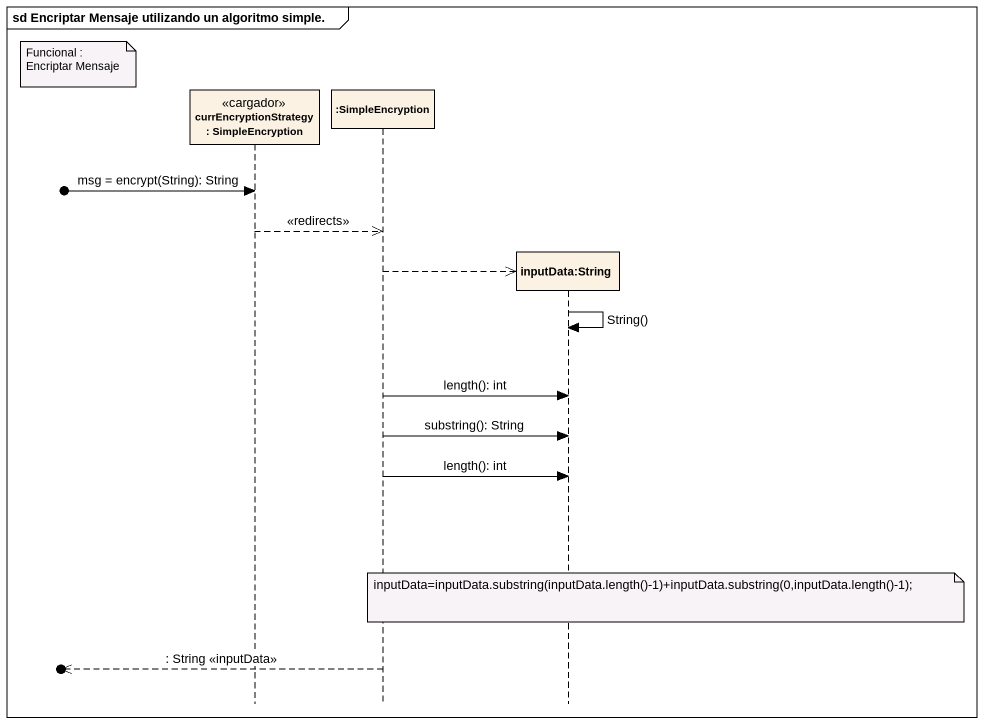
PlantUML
@startuml
mainframe sd Encriptar Mensaje utilizando un algoritmo simple.
hide footbox
participant "currEncryptionStrategy : SimpleEncryption" as currEncryptionStrategy <<cargador>>
participant ":SimpleEncryption" as SimpleEncryption
participant "inputData:String" as inputData_String

note left of currEncryptionStrategy : Funcional : Encriptar Mensaje
[o-> currEncryptionStrategy : msg = encrypt(String): String
currEncryptionStrategy -->> SimpleEncryption : <<redirects>>
SimpleEncryption -->> inputData_String **
inputData_String -> inputData_String : String()
SimpleEncryption -> inputData_String : length(): int
SimpleEncryption -> inputData_String : substring(): String
SimpleEncryption -> inputData_String : length(): int
note over inputData_String : inputData=inputData.substring(inputData.length()-1)+inputData.substring(0,inputData.length()-1);
[o<<-- SimpleEncryption : : String <<inputData>>
@enduml
